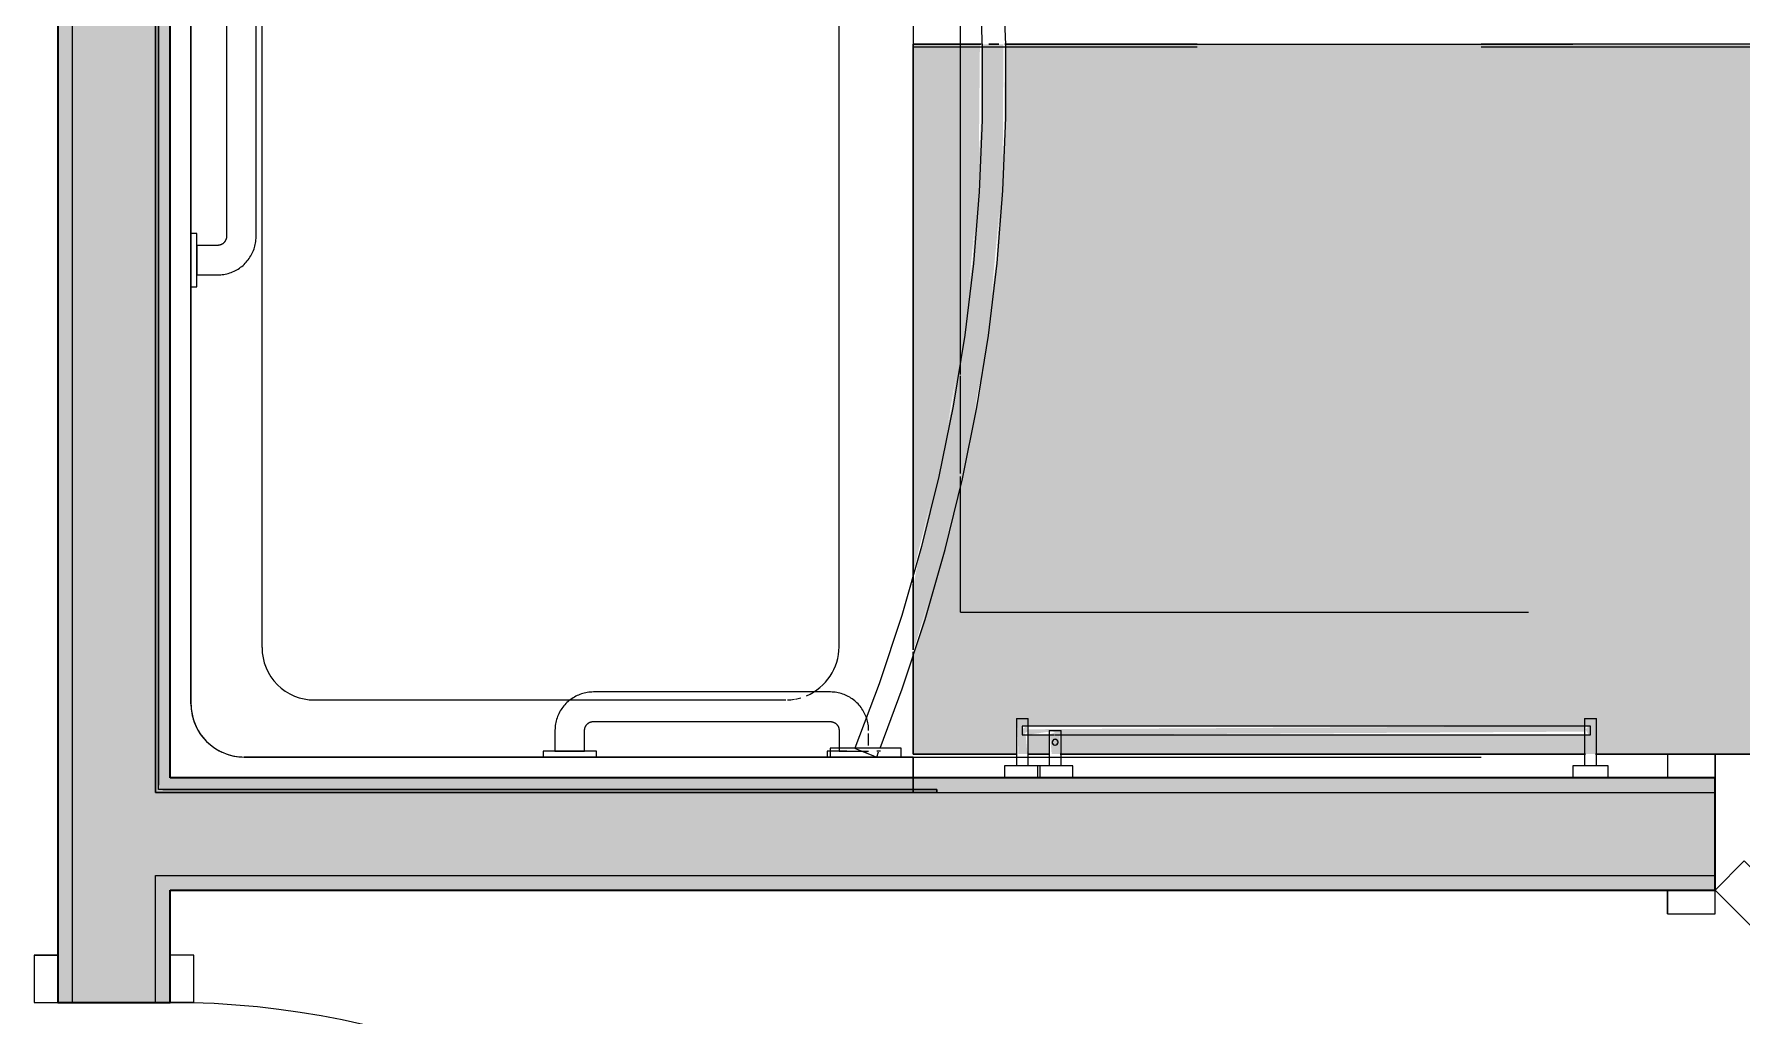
# Model space of a CAD drawing. Header units: inches. Extents: x 6 to 8416, y -388 to 6104.
# Drawn here: x 5565.9 to 5638, y 1085.6 to 1127.1 of the extents above; entities that cross this region are included whole.
import ezdxf

# ---------------------------------------------------------------- set-up
doc = ezdxf.new("R2010")
doc.units = ezdxf.units.IN
doc.header["$MEASUREMENT"] = 0
doc.linetypes.add('Dash 1_16_', pattern=[48, 24, -24])
doc.linetypes.add('Hidden 1_16_', pattern=[36, 24, -12])
for name, color, linetype, lineweight in [('A-DOOR', 31, 'Continuous', 18), ('A-DOOR-FRAM', 31, 'Continuous', 25), ('A-GENM', 13, 'Continuous', 18), ('A-WALL', 113, 'Continuous', 25), ('A-WALL-PATT', 111, 'Continuous', 35), ('I-WALL', 2, 'Continuous', 25), ('P-SANR-FIXT', 6, 'Continuous', 18), ('Q-SPCQ', 91, 'Continuous', 18)]:
    doc.layers.add(name, color=color, linetype=linetype, lineweight=lineweight)

# ---------------------------------------------------------------- blocks, each defined once
blk = doc.blocks.new('GM BA Shower-Unit-Tub-Prefab-ICC ADA-AM - ICC Type B_ Option A Forward_ 60_W x 32_D-2224287-LEVEL 3 - PLAN Copy 1 Copy 1')
at = {"layer": 'A-GENM'}
blk.add_line((59.375, 32), (60, 32), dxfattribs=at)
blk = doc.blocks.new('PL BA Toilet-Unit-Two Piece-ICC ADA-AM - ICC Type B_ Side Approach_ Swing Up Bar-V839-LEVEL 3 - PLAN Copy 1 Copy 1')
at = {"layer": 'A-GENM', "linetype": 'Hidden 1_16_', "lineweight": 9}
for p, q in [((0, -45.422), (0, -21.828)), ((0, -45.954), (0, -45.422)), ((0, -50.145), (0, -46.013)), ((0, -50.673), (0, -50.263)), ((0, -56), (0, -50.724)), ((0, -56), (48, -56))]:
    blk.add_line(p, q, dxfattribs=at)
blk = doc.blocks.new('GM Clearance-Rect-AM - 30_ x 48_  - A117 2017 Existing _ Type B _ A117 2009 _ CBC-V840-LEVEL 3 - PLAN Copy 1 Copy 1')
at = {"layer": 'A-GENM', "linetype": 'Hidden 1_16_', "lineweight": 9, "transparency": 33554560}
h = blk.add_hatch(color=256, dxfattribs=at)
h.paths.add_polyline_path([(15, 48), (-15, 48), (-15, 3.871), (-11.23, 3.852), (-5.877, 3.521), (-0.039, 2.722), (5.525, 1.493), (10.113, 0.219), (11.003, 0), (15, 0), (15, 4.398), (13.5, 4.398), (13.5, 4.831), (13.813, 4.831), (13.813, 28.398), (13.5, 28.398), (13.5, 28.831), (15, 28.831), (15, 33.875)])
h.paths.add_polyline_path([(15, 28.398), (14.188, 28.398), (14.188, 6.217), (15, 6.217), (15, 21.45)])
h.paths.add_polyline_path([(15, 4.831), (15, 5.783), (14.188, 5.783), (14.188, 4.831)])
h.paths.add_polyline_path([(7.35, 0), (2.217, 1.272), (-3.424, 2.235), (-9.061, 2.769), (-15, 2.824), (-15, 0), (6.955, 0)])
h = blk.add_hatch(color=256, dxfattribs=at)
h.paths.add_polyline_path([(15, 28.398), (15, 28.831), (13.5, 28.831), (13.5, 28.398), (13.813, 28.398), (13.951, 28.615), (14.188, 28.54), (14.188, 28.398)])
h.paths.add_polyline_path([(15, 4.579), (15, 4.831), (14.188, 4.757), (14.049, 4.615), (13.813, 4.615), (13.813, 4.831), (13.5, 4.831), (13.5, 4.398), (15, 4.452)])
h.paths.add_polyline_path([(15, 6), (15, 6.217), (14.188, 6.189), (14.188, 5.783), (15, 5.856)])
h.paths.add_polyline_path([(14.188, 6.217), (14.049, 28.398), (13.813, 28.398), (13.951, 4.831), (14.188, 4.831), (14.046, 5.783), (14, 5.783), (14.162, 6.217), (14.187, 6.217)])
h.paths.add_polyline_path([(10.672, 0), (6.885, 1.162), (1.833, 2.363), (-2.674, 3.155), (-9.421, 3.783), (-15, 3.818), (-15, 2.871), (-11.7, 2.869), (-5.929, 2.522), (0.335, 1.633), (5.813, 0.418), (7.935, 0), (10.591, 0)])
h = blk.add_hatch(color=256, dxfattribs=at)
h.paths.add_polyline_path([(14.188, 6.217), (14, 6.217), (14.162, 5.783), (14.187, 5.783), (14.188, 6.189)])
h.paths.add_polyline_path([(14.188, 28.615), (13.813, 28.581), (13.952, 28.398), (14.188, 28.54)])
h.paths.add_polyline_path([(14.188, 4.615), (14.048, 4.831), (13.813, 4.797), (13.951, 4.615), (14.181, 4.615)])
at = {"layer": 'A-GENM', "linetype": 'Hidden 1_16_', "lineweight": 9}
for p, q in [((15, 48), (-15, 48)), ((-15, 48), (-15, 3.871)), ((15, 48), (-15, 48)), ((-15, 48), (-15, 3.871)), ((-15, 3.871), (-15, 48)), ((-15, 48), (15, 48)), ((15, 33.875), (15, 48)), ((15, 33.875), (15, 48)), ((15, 48), (15, 33.875)), ((15, 31.875), (15, 33.875)), ((15, 31.875), (15, 33.875)), ((15, 33.875), (15, 31.875)), ((15, 28.831), (15, 31.875)), ((15, 28.831), (15, 31.875)), ((15, 31.875), (15, 28.831)), ((15, 6.217), (15, 28.398)), ((15, 6.217), (15, 28.398)), ((15, 28.398), (15, 6.217)), ((15, 4.831), (15, 5.783)), ((15, 4.831), (15, 5.783)), ((15, 5.783), (15, 4.831)), ((15, 0), (15, 4.398)), ((15, 0), (15, 4.398)), ((15, 4.398), (15, 0)), ((-15, 3.628), (-15, 3.208)), ((-15, 3.628), (-15, 3.208)), ((-15, 3.208), (-15, 3.628)), ((-15, 2.871), (-15, 0)), ((-15, 2.871), (-15, 0)), ((-15, 0), (-15, 2.871)), ((-15, 0), (7.35, 0)), ((-15, 0), (7.35, 0)), ((7.35, 0), (-15, 0)), ((7.35, 0), (7.773, 0)), ((7.35, 0), (7.773, 0)), ((7.773, 0), (7.35, 0)), ((7.825, 0), (10.591, 0)), ((7.825, 0), (10.591, 0)), ((10.591, 0), (7.825, 0)), ((10.672, 0), (15, 0)), ((10.672, 0), (15, 0)), ((15, 0), (10.672, 0))]:
    blk.add_line(p, q, dxfattribs=at)
blk = doc.blocks.new('SE BA Towel Bar-AM - 2_-0_ W x 2 1_2_ D_ 48_ AFF-V842-LEVEL 3 - PLAN Copy 1 Copy 1')
at = {"layer": 'Q-SPCQ'}
for p, q in [((-12.25, 2.5), (-12.25, 0.5)), ((-12.25, 2.5), (-12, 2.5)), ((-12.217, 2.5), (-12, 2.5)), ((-12, 2.5), (-11.783, 2.5)), ((-12, 2.5), (-11.75, 2.5)), ((12, 2.187), (-12, 2.187)), ((-12, 2.187), (-12, 2.181)), ((-12, 2.187), (-12, 2.181)), ((-12, 2.181), (-12, 2.162)), ((-12, 2.181), (-12, 2.162)), ((-11.75, 0.5), (-11.75, 2.5)), ((11.75, 2.5), (11.75, 0.5)), ((11.75, 2.5), (12, 2.5)), ((11.783, 2.5), (12, 2.5)), ((12, 2.5), (12.217, 2.5)), ((12, 2.5), (12.25, 2.5)), ((12, 2.181), (12, 2.187)), ((12, 2.181), (12, 2.187)), ((12, 2.162), (12, 2.181)), ((12, 2.162), (12, 2.181)), ((12.25, 0.5), (12.25, 2.5)), ((-12, 2.162), (-12, 2.133)), ((-12, 2.162), (-12, 2.133)), ((-12, 2.133), (-12, 2.094)), ((-12, 2.133), (-12, 2.094)), ((-12, 2.094), (-12, 2.049)), ((-12, 2.094), (-12, 2.049)), ((-12, 2.049), (-12, 2)), ((-12, 2.049), (-12, 2)), ((-12, 2), (-12, 1.951)), ((-12, 2), (-12, 1.951)), ((-12, 1.951), (-12, 1.906)), ((-12, 1.951), (-12, 1.906)), ((-12, 1.906), (-12, 1.867)), ((-12, 1.906), (-12, 1.867)), ((-12, 1.867), (-12, 1.838)), ((-12, 1.867), (-12, 1.838)), ((-12, 1.838), (-12, 1.819)), ((-12, 1.838), (-12, 1.819)), ((-12, 1.819), (-12, 1.812)), ((-12, 1.819), (-12, 1.812)), ((-12, 1.812), (-10.831, 1.812)), ((-10.831, 1.812), (-10.642, 1.812)), ((-10.615, 1.812), (-10.425, 1.812)), ((-10.425, 1.812), (12, 1.812)), ((12, 2.133), (12, 2.162)), ((12, 2.133), (12, 2.162)), ((12, 2.094), (12, 2.133)), ((12, 2.094), (12, 2.133)), ((12, 2.049), (12, 2.094)), ((12, 2.049), (12, 2.094)), ((12, 2), (12, 2.049)), ((12, 2), (12, 2.049)), ((12, 1.951), (12, 2)), ((12, 1.951), (12, 2)), ((12, 1.906), (12, 1.951)), ((12, 1.906), (12, 1.951)), ((12, 1.867), (12, 1.906)), ((12, 1.867), (12, 1.906)), ((12, 1.838), (12, 1.867)), ((12, 1.838), (12, 1.867)), ((12, 1.819), (12, 1.838)), ((12, 1.819), (12, 1.838)), ((12, 1.812), (12, 1.819)), ((12, 1.812), (12, 1.819)), ((-12.75, 0.5), (-12.75, 0)), ((-12, 0.5), (-12.75, 0.5)), ((-12, 0.5), (-12.25, 0.5)), ((-12, 0.5), (-12.236, 0.5)), ((-12, 0.5), (-12.217, 0.5)), ((-11.783, 0.5), (-12, 0.5)), ((-11.75, 0.5), (-12, 0.5)), ((-11.764, 0.5), (-12, 0.5)), ((-11.25, 0.5), (-12, 0.5)), ((-11.25, 0), (-11.25, 0.5)), ((11.25, 0.5), (11.25, 0)), ((12, 0.5), (11.25, 0.5)), ((12, 0.5), (11.75, 0.5)), ((12, 0.5), (11.764, 0.5)), ((12, 0.5), (11.783, 0.5)), ((12.217, 0.5), (12, 0.5)), ((12.25, 0.5), (12, 0.5)), ((12.236, 0.5), (12, 0.5)), ((12.75, 0.5), (12, 0.5)), ((12.75, 0), (12.75, 0.5)), ((-12, 0), (-12.75, 0)), ((-12, 0), (-12.75, 0)), ((-11.25, 0), (-12, 0)), ((-11.25, 0), (-12, 0)), ((12, 0), (11.25, 0)), ((12, 0), (11.25, 0)), ((12.75, 0), (12, 0)), ((12.75, 0), (12, 0))]:
    blk.add_line(p, q, dxfattribs=at)
blk = doc.blocks.new('z Nested-Shower Surround-Tub-Prefab - Variable-V844-LEVEL 3 - PLAN Copy 1 Copy 1')
at = {"layer": 'A-GENM', "lineweight": 9}
for p, q in [((60, 33), (59.875, 33)), ((59.875, 33), (59.875, 0.125)), ((59.875, 32), (59.875, 33)), ((59.875, 33), (60, 33)), ((60, 0), (60, 33)), ((60, 33), (60, 32)), ((59.875, 0.625), (59.875, 32)), ((60, 32), (60, 0.625)), ((0, 0), (60, 0)), ((60, 0), (0, 0)), ((59.875, 0.125), (0.125, 0.125)), ((0.312, 0.125), (59.688, 0.125)), ((59.875, 0.312), (59.875, 0.625)), ((60, 0.625), (60, 0))]:
    blk.add_line(p, q, dxfattribs=at)
at = {"layer": 'A-GENM'}
for p, q in [((9.275, 32), (28.375, 32)), ((28.375, 32), (50.725, 32)), ((50.725, 32), (51.148, 32)), ((51.2, 32), (53.966, 32)), ((54.047, 32), (58.375, 32)), ((58.5, 32), (58.5, 30.75)), ((60, 32), (58.5, 32)), ((58.5, 32), (58.5, 30.75)), ((58.5, 30.75), (58.5, 32)), ((58.5, 32), (59.375, 32)), ((59.375, 32), (59.699, 32)), ((60, 0), (60, 32)), ((60, 32), (60, 0.625)), ((58.5, 30.75), (58.5, 29.25)), ((58.5, 30.75), (58.5, 29.25)), ((58.5, 29.25), (58.5, 30.75)), ((53.839, 28.873), (6.409, 28.873)), ((58.5, 29.25), (58.5, 3.75)), ((58.5, 29.25), (58.5, 3.75)), ((58.5, 3.75), (58.5, 29.25)), ((56.089, 18.5), (56.089, 26.623)), ((56.089, 6.712), (56.089, 18.5)), ((53.877, 4.5), (6.371, 4.5)), ((56.25, 1.5), (3.75, 1.5)), ((56.25, 1.5), (3.75, 1.5)), ((3.75, 1.5), (56.25, 1.5)), ((0, 0), (60, 0)), ((60, 0), (0, 0)), ((60, 0.625), (60, 0))]:
    blk.add_line(p, q, dxfattribs=at)
for centre, radius, start, end in [((53.839, 26.623), 2.25, 23.01288, 90), ((53.839, 26.623), 2.25, 10.6675, 16.57426), ((53.839, 26.623), 2.25, 1.82866, 9.29916), ((53.877, 6.712), 2.212, 270, 360), ((56.25, 3.75), 2.25, 270, 360), ((56.25, 3.75), 2.25, 339.97132, 0), ((56.25, 3.75), 2.25, 339.97132, 360), ((56.25, 3.75), 2.25, 294.97132, 335.02868), ((56.25, 3.75), 2.25, 294.97132, 335.02868), ((56.25, 3.75), 2.25, 270, 290.02868), ((56.25, 3.75), 2.25, 270, 290.02868), ((56.25, 3.75), 2.25, 290.02868, 294.97132), ((56.25, 3.75), 2.25, 290.02868, 294.97132)]:
    blk.add_arc(centre, radius, start, end, dxfattribs=at)
blk = doc.blocks.new('z Nested-Shower Grab Bars - Variable-V845-LEVEL 3 - PLAN Copy 1 Copy 1')
at = {"layer": 'A-GENM', "linetype": 'Dash 1_16_', "lineweight": 9}
for p, q in [((56.75, 29.125), (56.75, 29.087)), ((56.75, 29.125), (56.75, 29.087)), ((56.75, 29.087), (56.75, 28.974)), ((56.75, 29.087), (56.75, 28.974)), ((57, 29.087), (57, 29.125)), ((57, 29.087), (57, 29.125)), ((57, 28.974), (57, 29.087)), ((57, 28.974), (57, 29.087)), ((55.616, 28.604), (55.552, 28.593)), ((56.516, 28.625), (55.998, 28.625)), ((56.75, 28.604), (56.75, 28.625)), ((56.75, 28.604), (56.75, 28.625)), ((56.75, 28.541), (56.75, 28.604)), ((56.75, 28.541), (56.75, 28.604)), ((56.75, 28.442), (56.75, 28.541)), ((56.75, 28.442), (56.75, 28.541)), ((56.75, 28.313), (56.75, 28.442)), ((56.75, 28.313), (56.75, 28.442)), ((56.75, 28.162), (56.75, 28.313)), ((56.75, 28.162), (56.75, 28.313)), ((56.75, 28), (56.75, 28.162)), ((56.75, 28), (56.75, 28.162)), ((57, 28.563), (57, 28.795)), ((57, 28.563), (57, 28.795)), ((57, 28.291), (57, 28.503)), ((57, 28.291), (57, 28.503)), ((57, 28.113), (57, 28.291)), ((57, 28.113), (57, 28.291)), ((56.75, 27.838), (56.75, 28)), ((56.75, 27.838), (56.75, 28)), ((56.75, 27.688), (56.75, 27.838)), ((56.75, 27.688), (56.75, 27.838)), ((56.75, 27.709), (56.75, 26.875)), ((56.75, 27.375), (56.75, 27.688)), ((56.75, 27.375), (56.75, 27.688)), ((56.75, 27.687), (56.75, 26.875)), ((57, 27.749), (57, 28)), ((57, 27.749), (57, 28)), ((57, 26.875), (57, 27.709)), ((57, 26.875), (57, 27.709)), ((54.25, 27), (54.25, 17)), ((55.5, 17), (55.5, 27)), ((55.875, 27.375), (56.75, 27.375)), ((56.75, 26.875), (57, 26.875)), ((56.75, 16.625), (55.875, 16.625)), ((57, 17.125), (56.75, 17.125)), ((56.75, 17.125), (56.75, 16.313)), ((56.75, 17.125), (56.75, 14.875)), ((56.75, 16.313), (56.75, 16.625)), ((56.75, 15.375), (56.75, 16.625)), ((57, 14.875), (57, 17.125)), ((57, 14.875), (57, 17.125)), ((56.75, 15.688), (56.75, 16.313)), ((55.875, 15.375), (56.75, 15.375)), ((56.75, 15.375), (56.75, 15.688)), ((56.75, 15.687), (56.75, 14.875)), ((56.75, 14.875), (57, 14.875)), ((35, 2.75), (13, 2.75)), ((35, 2.75), (13, 2.75)), ((13, 1.5), (35, 1.5)), ((13, 1.5), (35, 1.5)), ((35.375, 1.125), (35.375, 0.25)), ((35.375, 1.125), (35.375, 0.25)), ((36.625, 0.25), (36.625, 1.125)), ((36.625, 0.25), (36.625, 1.125)), ((34.875, 0.25), (34.875, 0)), ((35.687, 0.25), (34.875, 0.25)), ((35.687, 0.25), (34.875, 0.25)), ((34.875, 0.25), (34.875, 0)), ((37.125, 0.25), (34.875, 0.25)), ((35.687, 0.25), (34.875, 0.25)), ((34.875, 0), (37.125, 0)), ((34.875, 0), (37.125, 0)), ((34.875, 0), (37.125, 0)), ((34.875, 0), (37.125, 0)), ((35.375, 0.25), (35.688, 0.25)), ((35.375, 0.25), (35.688, 0.25)), ((35.375, 0.25), (36.625, 0.25)), ((35.375, 0.25), (35.688, 0.25)), ((35.688, 0.25), (36.313, 0.25)), ((35.688, 0.25), (35.838, 0.25)), ((35.688, 0.25), (36.313, 0.25)), ((35.838, 0.25), (36, 0.25)), ((36, 0.25), (36.162, 0.25)), ((36.162, 0.25), (36.313, 0.25)), ((37.125, 0.25), (36.313, 0.25)), ((37.125, 0.25), (36.313, 0.25)), ((36.313, 0.25), (36.625, 0.25)), ((36.313, 0.25), (36.625, 0.25)), ((37.125, 0.25), (36.313, 0.25)), ((36.313, 0.25), (36.625, 0.25)), ((37.125, 0), (37.125, 0.25)), ((37.125, 0), (37.125, 0.25))]:
    blk.add_line(p, q, dxfattribs=at)
at = {"layer": 'A-GENM', "linetype": 'Dash 1_16_', "lineweight": 9, "flags": 128}
for points in [[(55.303, 28.521), (55.242, 28.497), (55.183, 28.47), (55.125, 28.441), (55.068, 28.41), (55.012, 28.377), (54.957, 28.341), (54.905, 28.303), (54.853, 28.264), (54.803, 28.222), (54.756, 28.178), (54.709, 28.132), (54.665, 28.085), (54.623, 28.035), (54.582, 27.984), (54.544, 27.932), (54.508, 27.878), (54.474, 27.823), (54.442, 27.766), (54.412, 27.708), (54.385, 27.649), (54.36, 27.589), (54.338, 27.528), (54.318, 27.466), (54.301, 27.403), (54.286, 27.34), (54.274, 27.276), (54.264, 27.212), (54.257, 27.147), (54.252, 27.083), (54.25, 27.018), (54.25, 27)], [(55.552, 28.593), (55.489, 28.578), (55.426, 28.562), (55.364, 28.543), (55.303, 28.521)], [(55.875, 28.625), (55.81, 28.624), (55.745, 28.62), (55.68, 28.613), (55.616, 28.604)], [(55.5, 27), (55.5, 27.015), (55.501, 27.03), (55.503, 27.045), (55.505, 27.06), (55.507, 27.075), (55.511, 27.089), (55.515, 27.104), (55.519, 27.118), (55.524, 27.132), (55.53, 27.146), (55.536, 27.16), (55.542, 27.173), (55.55, 27.186), (55.557, 27.199), (55.565, 27.212), (55.574, 27.224), (55.583, 27.236), (55.593, 27.247), (55.603, 27.258), (55.614, 27.269), (55.625, 27.279), (55.636, 27.289), (55.648, 27.298), (55.66, 27.307), (55.672, 27.316), (55.685, 27.323), (55.698, 27.331), (55.712, 27.338), (55.725, 27.344), (55.739, 27.35), (55.753, 27.355), (55.767, 27.359), (55.782, 27.363), (55.797, 27.367), (55.811, 27.37), (55.826, 27.372), (55.841, 27.373), (55.856, 27.375), (55.871, 27.375), (55.875, 27.375)], [(54.25, 17), (54.251, 16.935), (54.255, 16.87), (54.262, 16.805), (54.271, 16.741), (54.282, 16.677), (54.297, 16.614), (54.313, 16.551), (54.332, 16.489), (54.354, 16.428), (54.378, 16.367), (54.405, 16.308), (54.434, 16.25), (54.465, 16.193), (54.498, 16.137), (54.534, 16.082), (54.572, 16.03), (54.611, 15.978), (54.653, 15.928), (54.697, 15.881), (54.743, 15.834), (54.79, 15.79), (54.84, 15.748), (54.891, 15.707), (54.943, 15.669), (54.997, 15.633), (55.052, 15.599), (55.109, 15.567), (55.167, 15.537), (55.226, 15.51), (55.286, 15.485), (55.347, 15.463), (55.409, 15.443), (55.472, 15.426), (55.535, 15.411), (55.599, 15.399), (55.663, 15.389), (55.728, 15.382), (55.792, 15.377), (55.857, 15.375), (55.875, 15.375)], [(55.875, 16.625), (55.86, 16.625), (55.845, 16.626), (55.83, 16.628), (55.815, 16.63), (55.8, 16.632), (55.786, 16.636), (55.771, 16.64), (55.757, 16.644), (55.743, 16.649), (55.729, 16.655), (55.715, 16.661), (55.702, 16.667), (55.689, 16.675), (55.676, 16.682), (55.663, 16.69), (55.651, 16.699), (55.639, 16.708), (55.628, 16.718), (55.617, 16.728), (55.606, 16.739), (55.596, 16.75), (55.586, 16.761), (55.577, 16.773), (55.568, 16.785), (55.559, 16.797), (55.552, 16.81), (55.544, 16.823), (55.537, 16.837), (55.531, 16.85), (55.525, 16.864), (55.52, 16.878), (55.516, 16.892), (55.512, 16.907), (55.508, 16.922), (55.505, 16.936), (55.503, 16.951), (55.502, 16.966), (55.5, 16.981), (55.5, 16.996), (55.5, 17)], [(36.625, 1.125), (36.624, 1.19), (36.62, 1.255), (36.613, 1.32), (36.604, 1.384), (36.593, 1.448), (36.578, 1.511), (36.562, 1.574), (36.543, 1.636), (36.521, 1.697), (36.497, 1.758), (36.47, 1.817), (36.441, 1.875), (36.41, 1.932), (36.377, 1.988), (36.341, 2.043), (36.303, 2.095), (36.264, 2.147), (36.222, 2.197), (36.178, 2.244), (36.132, 2.291), (36.085, 2.335), (36.035, 2.377), (35.984, 2.418), (35.932, 2.456), (35.878, 2.492), (35.823, 2.526), (35.766, 2.558), (35.708, 2.588), (35.649, 2.615), (35.589, 2.64), (35.528, 2.662), (35.466, 2.682), (35.403, 2.699), (35.34, 2.714), (35.276, 2.726), (35.212, 2.736), (35.147, 2.743), (35.083, 2.748), (35.018, 2.75), (35, 2.75)], [(36.625, 1.125), (36.624, 1.19), (36.62, 1.255), (36.613, 1.32), (36.604, 1.384), (36.593, 1.448), (36.578, 1.511), (36.562, 1.574), (36.543, 1.636), (36.521, 1.697), (36.497, 1.758), (36.47, 1.817), (36.441, 1.875), (36.41, 1.932), (36.377, 1.988), (36.341, 2.043), (36.303, 2.095), (36.264, 2.147), (36.222, 2.197), (36.178, 2.244), (36.132, 2.291), (36.085, 2.335), (36.035, 2.377), (35.984, 2.418), (35.932, 2.456), (35.878, 2.492), (35.823, 2.526), (35.766, 2.558), (35.708, 2.588), (35.649, 2.615), (35.589, 2.64), (35.528, 2.662), (35.466, 2.682), (35.403, 2.699), (35.34, 2.714), (35.276, 2.726), (35.212, 2.736), (35.147, 2.743), (35.083, 2.748), (35.018, 2.75), (35, 2.75)], [(35, 1.5), (35.015, 1.5), (35.03, 1.499), (35.045, 1.497), (35.06, 1.495), (35.075, 1.493), (35.089, 1.489), (35.104, 1.485), (35.118, 1.481), (35.132, 1.476), (35.146, 1.47), (35.16, 1.464), (35.173, 1.458), (35.186, 1.45), (35.199, 1.443), (35.212, 1.435), (35.224, 1.426), (35.236, 1.417), (35.247, 1.407), (35.258, 1.397), (35.269, 1.386), (35.279, 1.375), (35.289, 1.364), (35.298, 1.352), (35.307, 1.34), (35.316, 1.328), (35.323, 1.315), (35.331, 1.302), (35.338, 1.288), (35.344, 1.275), (35.35, 1.261), (35.355, 1.247), (35.359, 1.233), (35.363, 1.218), (35.367, 1.203), (35.37, 1.189), (35.372, 1.174), (35.373, 1.159), (35.375, 1.144), (35.375, 1.129), (35.375, 1.125)], [(35, 1.5), (35.015, 1.5), (35.03, 1.499), (35.045, 1.497), (35.06, 1.495), (35.075, 1.493), (35.089, 1.489), (35.104, 1.485), (35.118, 1.481), (35.132, 1.476), (35.146, 1.47), (35.16, 1.464), (35.173, 1.458), (35.186, 1.45), (35.199, 1.443), (35.212, 1.435), (35.224, 1.426), (35.236, 1.417), (35.247, 1.407), (35.258, 1.397), (35.269, 1.386), (35.279, 1.375), (35.289, 1.364), (35.298, 1.352), (35.307, 1.34), (35.316, 1.328), (35.323, 1.315), (35.331, 1.302), (35.338, 1.288), (35.344, 1.275), (35.35, 1.261), (35.355, 1.247), (35.359, 1.233), (35.363, 1.218), (35.367, 1.203), (35.37, 1.189), (35.372, 1.174), (35.373, 1.159), (35.375, 1.144), (35.375, 1.129), (35.375, 1.125)]]:
    blk.add_lwpolyline(points, dxfattribs=at)
blk = doc.blocks.new('z Nested-Clearance-Shower-AM - Tub_Shower - ICC Type B - Option A_ Forward-V497-LEVEL 3 - PLAN Copy 1 Copy 1')
at = {"layer": 'A-GENM', "linetype": 'Hidden 1_16_', "lineweight": 9}
for p, q in [((30, 48), (0, 48)), ((0, 48), (0, 0)), ((30, 0), (30, 48)), ((16, 47), (14, 47)), ((14, 47), (14, 41.578)), ((14, 41.578), (14, 47)), ((14, 47), (16, 47)), ((16, 41.578), (16, 47)), ((16, 47), (16, 43.125)), ((12.664, 42.914), (11.25, 41.5)), ((11.25, 41.5), (12.664, 42.914)), ((14, 41.578), (12.664, 42.914)), ((12.664, 42.914), (14, 41.578)), ((16, 43.125), (16, 41.578)), ((17.336, 42.914), (16, 41.578)), ((16.813, 42.391), (17.336, 42.914)), ((18.75, 41.5), (17.336, 42.914)), ((17.375, 42.875), (18.75, 41.5)), ((16, 41.578), (16.813, 42.391)), ((11.25, 41.5), (15, 37.75)), ((15, 37.75), (11.25, 41.5)), ((15, 37.75), (18.75, 41.5)), ((18.75, 41.5), (16.813, 39.563)), ((16.813, 39.563), (15, 37.75)), ((0, 0), (30, 0))]:
    blk.add_line(p, q, dxfattribs=at)
blk = doc.blocks.new('SE BA Shower Curtain Rod-AM - 1_ Dia__ 76_ AFF-V746-LEVEL 3 - PLAN Copy 1 Copy 1')
at = {"layer": 'Q-SPCQ'}
for p, q in [((57, 1.5), (56.625, 1.5)), ((56.625, 1.5), (56.625, 0.75)), ((56.625, 1.5), (56.625, -1.5)), ((57, -1.5), (57, 1.5)), ((57, 0.75), (57, 1.5)), ((57, -0.75), (57, 0.75)), ((56.72, -0.232), (56.905, 0.232)), ((56.765, -0.12), (56.812, 0)), ((56.998, 0.464), (56.786, 0.544)), ((56.812, 0), (56.86, 0.12)), ((56.86, 0.12), (56.905, 0.232)), ((56.905, 0.232), (56.943, 0.328)), ((56.905, 0.232), (56.943, 0.328)), ((56.943, 0.328), (56.973, 0.402)), ((56.943, 0.328), (56.973, 0.402)), ((56.973, 0.402), (56.998, 0.464)), ((56.973, 0.402), (56.991, 0.449)), ((56.991, 0.449), (56.998, 0.464)), ((56.625, -0.391), (56.625, -0.75)), ((56.627, -0.464), (56.652, -0.402)), ((56.627, -0.464), (56.652, -0.402)), ((56.652, -0.402), (56.682, -0.328)), ((56.652, -0.402), (56.682, -0.328)), ((56.682, -0.328), (56.72, -0.232)), ((56.682, -0.328), (56.72, -0.232)), ((56.72, -0.232), (56.765, -0.12)), ((56.625, -0.75), (56.625, -1.5)), ((57, -1.5), (57, -0.75)), ((56.625, -1.5), (57, -1.5))]:
    blk.add_line(p, q, dxfattribs=at)
at = {"layer": 'Q-SPCQ', "flags": 128}
for points in [[(56.625, 0.604), (54.115, 1.547), (51.191, 2.513), (48.231, 3.362), (45.239, 4.091), (42.221, 4.7), (39.18, 5.189), (36.123, 5.555), (33.053, 5.798), (29.976, 5.919), (26.897, 5.916), (23.82, 5.791), (20.75, 5.542), (17.694, 5.171), (14.654, 4.678), (11.636, 4.063), (8.646, 3.329), (5.687, 2.475), (2.765, 1.504), (0.375, 0.605)], [(0.375, -0.464), (3.218, 0.604), (6.104, 1.558), (9.026, 2.395), (11.978, 3.115), (14.958, 3.716), (17.959, 4.198), (20.976, 4.56), (24.006, 4.8), (27.043, 4.919), (30.083, 4.916), (33.119, 4.792), (36.149, 4.547), (39.166, 4.181), (42.166, 3.694), (45.144, 3.088), (48.096, 2.363), (51.016, 1.52), (53.901, 0.562), (56.625, -0.464)]]:
    blk.add_lwpolyline(points, dxfattribs=at)
blk = doc.blocks.new('SE BA Robe Hook-AM - Robe Hook-V671-LEVEL 3 - PLAN Copy 1 Copy 1')
at = {"layer": 'Q-SPCQ'}
for p, q in [((-0.25, 2), (-0.25, 0.5)), ((-0.25, 2), (0, 2)), ((-0.217, 2), (0, 2)), ((0, 2), (0.217, 2)), ((0, 2), (0.25, 2)), ((0.25, 0.5), (0.25, 2)), ((-0.75, 0.5), (-0.75, 0)), ((0, 0.5), (-0.75, 0.5)), ((0, 0.5), (-0.25, 0.5)), ((0, 0.5), (-0.236, 0.5)), ((0, 0.5), (-0.217, 0.5)), ((0.217, 0.5), (0, 0.5)), ((0.25, 0.5), (0, 0.5)), ((0.236, 0.5), (0, 0.5)), ((0.75, 0.5), (0, 0.5)), ((0.75, 0), (0.75, 0.5)), ((0, 0), (-0.75, 0)), ((0.75, 0), (0, 0))]:
    blk.add_line(p, q, dxfattribs=at)
for start, end in [(360, 180), (135, 180), (180, 360), (180, 210), (120, 135), (105, 120), (240, 345), (0, 105), (345, 0), (210, 225), (225, 240)]:
    blk.add_arc((0, 1.5), 0.125, start, end, dxfattribs=at)
blk = doc.blocks.new('Unit-Single-Flush-ICC ADA-AM - 36_ x 84_-NR _U-BA _ BATH_-V499-LEVEL 3 - PLAN Copy 1 Copy 1')
at = {"layer": 'A-DOOR'}
for p, q in [((-8.693, 26.593), (-7.456, 27.831)), ((18, 2.375), (-7.456, 27.831)), ((16.763, 1.138), (-8.693, 26.593)), ((16.763, 1.138), (18, 2.375))]:
    blk.add_line(p, q, dxfattribs=at)
at = {"layer": 'A-DOOR', "lineweight": 9}
blk.add_arc((18, 2.375), 36, 135, 180, dxfattribs=at)
at = {"layer": 'A-DOOR-FRAM'}
for p, q in [((-18, 3.375), (-20, 3.375)), ((-20, 3.375), (-20, 2.375)), ((-18, 2.375), (-18, 3.375)), ((20, 3.375), (18, 3.375)), ((18, 3.375), (18, 2.375)), ((20, 2.375), (20, 3.375)), ((-20, 2.375), (-18, 2.375)), ((18, 2.375), (20, 2.375)), ((-18, -2.375), (-20, -2.375)), ((-20, -2.375), (-20, -3.375)), ((-18, -3.375), (-18, -2.375)), ((20, -2.375), (18, -2.375)), ((18, -2.375), (18, -3.375)), ((20, -3.375), (20, -2.375)), ((-20, -3.375), (-18, -3.375)), ((18, -3.375), (20, -3.375))]:
    blk.add_line(p, q, dxfattribs=at)
at = {"layer": 'A-DOOR-FRAM', "lineweight": 18}
for p, q in [((-18, 3.375), (-20, 3.375)), ((-20, 3.375), (-20, 2.375)), ((-18, 3.375), (-18, 2.375)), ((20, 3.375), (18, 3.375)), ((18, 3.375), (18, 2.375)), ((20, 3.375), (20, 2.375)), ((-20, 2.375), (-18, 2.375)), ((18, 2.375), (20, 2.375)), ((-20, -3.375), (-20, -2.375)), ((-18, -2.375), (-20, -2.375)), ((-18, -3.375), (-18, -2.375)), ((18, -3.375), (18, -2.375)), ((20, -2.375), (18, -2.375)), ((20, -3.375), (20, -2.375)), ((-20, -3.375), (-18, -3.375)), ((18, -3.375), (20, -3.375))]:
    blk.add_line(p, q, dxfattribs=at)
blk = doc.blocks.new('Unit-Single-Flush-ICC ADA-AM - 36_ x 84_-NR _U-BE _ BED_-6494243-LEVEL 3 - PLAN Copy 1 Copy 1')
at = {"layer": 'A-DOOR'}
for p, q in [((16.25, 38.375), (18, 38.375)), ((16.25, 2.375), (16.25, 38.375)), ((18, 2.375), (18, 38.375)), ((16.25, 2.375), (18, 2.375))]:
    blk.add_line(p, q, dxfattribs=at)
at = {"layer": 'A-DOOR', "lineweight": 9}
blk.add_arc((18, 2.375), 36, 90, 180, dxfattribs=at)
at = {"layer": 'A-DOOR-FRAM'}
for p, q in [((-18, 3.375), (-20, 3.375)), ((-20, 3.375), (-20, 2.375)), ((-18, 2.375), (-18, 3.375)), ((20, 3.375), (18, 3.375)), ((18, 3.375), (18, 2.375)), ((20, 2.375), (20, 3.375)), ((-20, 2.375), (-18, 2.375)), ((18, 2.375), (20, 2.375)), ((-18, -2.375), (-20, -2.375)), ((-20, -2.375), (-20, -3.375)), ((-18, -3.375), (-18, -2.375)), ((20, -2.375), (18, -2.375)), ((18, -2.375), (18, -3.375)), ((20, -3.375), (20, -2.375)), ((-20, -3.375), (-18, -3.375)), ((18, -3.375), (20, -3.375))]:
    blk.add_line(p, q, dxfattribs=at)
at = {"layer": 'A-DOOR-FRAM', "lineweight": 18}
for p, q in [((-18, 3.375), (-20, 3.375)), ((-20, 3.375), (-20, 2.375)), ((-18, 3.375), (-18, 2.375)), ((20, 3.375), (18, 3.375)), ((18, 3.375), (18, 2.375)), ((20, 3.375), (20, 2.375)), ((-20, 2.375), (-18, 2.375)), ((18, 2.375), (20, 2.375)), ((-20, -3.375), (-20, -2.375)), ((-18, -2.375), (-20, -2.375)), ((-18, -3.375), (-18, -2.375)), ((18, -3.375), (18, -2.375)), ((20, -2.375), (18, -2.375)), ((20, -3.375), (20, -2.375)), ((-20, -3.375), (-18, -3.375)), ((18, -3.375), (20, -3.375))]:
    blk.add_line(p, q, dxfattribs=at)

msp = doc.modelspace()

# ---------------------------------------------------------------- hatches: boundary and pattern name
at = {"layer": 'A-WALL-PATT', "lineweight": 25, "transparency": 33554560}
msp.add_hatch(color=10, dxfattribs=at).paths.add_polyline_path([(5567.54033733, 1090.93577679), (5567.54033733, 1234.43577679), (5566.91533733, 1234.43577679), (5566.91533733, 1090.93577679)])
at = {"layer": 'A-WALL-PATT', "transparency": 33554560}
h = msp.add_hatch(color=10, dxfattribs=at)
h.paths.add_polyline_path([(5571.04033733, 1095.06077679), (5571.66533733, 1095.06077679), (5571.66533733, 1155.06077679), (5571.04033733, 1155.06077679), (5571.04033733, 1098.69981081)])
h.paths.add_polyline_path([(5571.66533733, 1158.56077679), (5571.66533733, 1166.81077679), (5571.04033733, 1166.81077679), (5571.04033733, 1158.56077679)])
h.paths.add_polyline_path([(5571.04033733, 1170.31077679), (5571.66533733, 1170.31077679), (5571.66533733, 1230.31077679), (5571.04033733, 1230.31077679), (5571.04033733, 1177.42681081)])
at = {"layer": 'A-WALL-PATT', "lineweight": 25, "transparency": 33554560}
h = msp.add_hatch(color=10, dxfattribs=at)
h.paths.add_polyline_path([(5705.66533733, 1095.06077679), (5705.66533733, 1095.68577679), (5681.04033733, 1095.68577679), (5681.04033733, 1095.06077679), (5691.97553685, 1095.06077679)])
h.paths.add_polyline_path([(5677.54033733, 1095.06077679), (5677.54033733, 1095.68577679), (5672.91533733, 1095.68577679), (5672.91533733, 1095.06077679)])
h.paths.add_polyline_path([(5607.61928685, 1095.06077679), (5636.91533733, 1095.06077679), (5636.91533733, 1095.68577679), (5571.66533733, 1095.68577679), (5571.66533733, 1095.06077679), (5590.74803685, 1095.06077679)])
at = {"layer": 'A-WALL-PATT', "transparency": 33554560}
h = msp.add_hatch(color=10, dxfattribs=at)
h.paths.add_polyline_path([(5709.79033733, 1090.93577679), (5709.79033733, 1091.56077679), (5672.91533733, 1091.56077679), (5672.91533733, 1090.93577679), (5705.66533733, 1090.93577679)])
h.paths.add_polyline_path([(5590.74803685, 1090.93577679), (5636.91533733, 1090.93577679), (5636.91533733, 1091.56077679), (5571.04033733, 1091.56077679), (5571.04033733, 1090.93577679), (5573.87678685, 1090.93577679)])
at = {"layer": 'A-WALL-PATT', "lineweight": 25, "transparency": 33554560}
h = msp.add_hatch(color=10, dxfattribs=at)
h.paths.add_polyline_path([(5566.91533733, 994.43577679), (5567.54033733, 994.43577679), (5567.54033733, 1000.93577679), (5566.91533733, 1000.93577679), (5566.91533733, 1000.29106081)])
h.paths.add_polyline_path([(5567.54033733, 1036.93577679), (5567.54033733, 1050.18577679), (5566.91533733, 1050.18577679), (5566.91533733, 1036.93577679)])
h.paths.add_polyline_path([(5566.91533733, 1086.18577679), (5567.54033733, 1086.18577679), (5567.54033733, 1090.93577679), (5566.91533733, 1090.93577679), (5566.91533733, 1088.85893581)])
at = {"layer": 'A-WALL-PATT', "transparency": 33554560}
h = msp.add_hatch(color=10, dxfattribs=at)
h.paths.add_polyline_path([(5571.04033733, 994.43577679), (5571.66533733, 994.43577679), (5571.66533733, 1000.93577679), (5571.04033733, 1000.93577679), (5571.04033733, 1000.29106081)])
h.paths.add_polyline_path([(5571.04033733, 1036.93577679), (5571.16533733, 1045.06077679), (5571.04033733, 1050.18577679), (5571.04033733, 1039.65456081)])
h.paths.add_polyline_path([(5571.66533733, 1036.93577679), (5571.66533733, 1040.93577679), (5571.16533733, 1040.93577679), (5571.04033733, 1036.93577679)])
h.paths.add_polyline_path([(5571.16533733, 1046.18577679), (5571.66533733, 1046.18577679), (5571.66533733, 1050.18577679), (5571.04033733, 1050.18577679)])
h.paths.add_polyline_path([(5571.04033733, 1086.18577679), (5571.66533733, 1086.18577679), (5571.66533733, 1090.93577679), (5571.04033733, 1090.93577679), (5571.04033733, 1088.85893581)])
at = {"layer": 'I-WALL', "transparency": 33554560}
msp.add_hatch(color=10, dxfattribs=at).paths.add_polyline_path([(5567.54033733, 1091.56077679), (5571.04033733, 1091.56077679), (5571.04033733, 1233.81077679), (5567.54033733, 1233.81077679), (5567.54033733, 1098.69981081)])
h = msp.add_hatch(color=10, dxfattribs=at)
h.paths.add_polyline_path([(5691.97553685, 1091.56077679), (5706.29033733, 1091.56077679), (5706.29033733, 1095.06077679), (5672.91533733, 1095.06077679), (5672.91533733, 1091.56077679)])
h.paths.add_polyline_path([(5573.87678685, 1091.56077679), (5636.91533733, 1091.56077679), (5636.91533733, 1095.06077679), (5571.04033733, 1095.06077679), (5571.04033733, 1091.56077679), (5571.66533733, 1091.56077679)])
h = msp.add_hatch(color=10, dxfattribs=at)
h.paths.add_polyline_path([(5567.54033733, 993.81077679), (5571.04033733, 993.81077679), (5571.04033733, 1000.93577679), (5567.54033733, 1000.93577679), (5567.54033733, 994.43577679)])
h.paths.add_polyline_path([(5567.54033733, 1036.93577679), (5571.04033733, 1036.93577679), (5571.04033733, 1050.18577679), (5567.54033733, 1050.18577679), (5567.54033733, 1039.65456081)])
h.paths.add_polyline_path([(5567.54033733, 1086.18577679), (5571.04033733, 1086.18577679), (5571.04033733, 1091.56077679), (5567.54033733, 1091.56077679), (5567.54033733, 1088.85893581)])

# ---------------------------------------------------------------- linework, layer by layer
at = {"layer": 'A-WALL', "lineweight": 9}
for p, q in [((5567.54033733, 1086.18577679), (5567.54033733, 1233.81077679)), ((5571.04033733, 1095.06077679), (5571.04033733, 1155.06077679)), ((5571.04033733, 1095.06077679), (5636.91533733, 1095.06077679)), ((5571.04033733, 1091.56077679), (5636.91533733, 1091.56077679)), ((5571.04033733, 1086.18577679), (5571.04033733, 1091.56077679))]:
    msp.add_line(p, q, dxfattribs=at)
at = {"layer": 'I-WALL', "lineweight": 35}
for p, q in [((5566.91533733, 1234.43577679), (5566.91533733, 1086.18577679)), ((5571.66533733, 1095.68577679), (5571.66533733, 1154.43577679)), ((5636.91533733, 1095.68577679), (5571.66533733, 1095.68577679)), ((5636.91533733, 1090.93577679), (5636.91533733, 1095.68577679)), ((5571.66533733, 1090.93577679), (5636.91533733, 1090.93577679)), ((5571.66533733, 1086.18577679), (5571.66533733, 1090.93577679)), ((5566.91533733, 1086.18577679), (5571.66533733, 1086.18577679))]:
    msp.add_line(p, q, dxfattribs=at)

# ---------------------------------------------------------------- block references
at = {"layer": 'A-DOOR'}
for name, p, rotation in [('Unit-Single-Flush-ICC ADA-AM - 36_ x 84_-NR _U-BA _ BATH_-V499-LEVEL 3 - PLAN Copy 1 Copy 1', (5654.91533733, 1093.31077679), 180), ('Unit-Single-Flush-ICC ADA-AM - 36_ x 84_-NR _U-BE _ BED_-6494243-LEVEL 3 - PLAN Copy 1 Copy 1', (5569.29033733, 1068.18577679), 270.000000000002)]:
    msp.add_blockref(name, p, dxfattribs=dict(at, rotation=rotation))
at = {"layer": 'A-GENM', "lineweight": 9, "rotation": 269.999999999999}
msp.add_blockref('z Nested-Shower Surround-Tub-Prefab - Variable-V844-LEVEL 3 - PLAN Copy 1 Copy 1', (5571.04033733, 1155.06077679), dxfattribs=at)
at = {"layer": 'A-GENM', "rotation": 269.999999999999}
msp.add_blockref('GM BA Shower-Unit-Tub-Prefab-ICC ADA-AM - ICC Type B_ Option A Forward_ 60_W x 32_D-2224287-LEVEL 3 - PLAN Copy 1 Copy 1', (5571.04033733, 1155.06077679), dxfattribs=at)
at = {"layer": 'A-GENM', "linetype": 'Dash 1_16_', "lineweight": 9, "rotation": 269.999999999999}
msp.add_blockref('z Nested-Shower Grab Bars - Variable-V845-LEVEL 3 - PLAN Copy 1 Copy 1', (5572.54033733, 1153.56077679), dxfattribs=at)
at = {"layer": 'A-GENM', "linetype": 'Hidden 1_16_', "lineweight": 9}
for name, p, rotation in [('GM Clearance-Rect-AM - 30_ x 48_  - A117 2017 Existing _ Type B _ A117 2009 _ CBC-V840-LEVEL 3 - PLAN Copy 1 Copy 1', (5603.04033733, 1111.68577679), 269.9999999999986), ('z Nested-Clearance-Shower-AM - Tub_Shower - ICC Type B - Option A_ Forward-V497-LEVEL 3 - PLAN Copy 1 Copy 1', (5603.04033733, 1126.56077679), 269.999999999999)]:
    msp.add_blockref(name, p, dxfattribs=dict(at, rotation=rotation))
at = {"layer": 'P-SANR-FIXT'}
msp.add_blockref('PL BA Toilet-Unit-Two Piece-ICC ADA-AM - ICC Type B_ Side Approach_ Swing Up Bar-V839-LEVEL 3 - PLAN Copy 1 Copy 1', (5605.04033733, 1158.68577679), dxfattribs=at)
at = {"layer": 'Q-SPCQ', "rotation": 269.999999999999}
msp.add_blockref('SE BA Shower Curtain Rod-AM - 1_ Dia__ 76_ AFF-V746-LEVEL 3 - PLAN Copy 1 Copy 1', (5601.04033733, 1153.56077679), dxfattribs=at)
at = {"layer": 'Q-SPCQ'}
for name, p in [('SE BA Towel Bar-AM - 2_-0_ W x 2 1_2_ D_ 48_ AFF-V842-LEVEL 3 - PLAN Copy 1 Copy 1', (5619.65493905, 1095.68577679)), ('SE BA Robe Hook-AM - Robe Hook-V671-LEVEL 3 - PLAN Copy 1 Copy 1', (5609.04033733, 1095.68577679))]:
    msp.add_blockref(name, p, dxfattribs=at)

doc.saveas('drawing.dxf')
